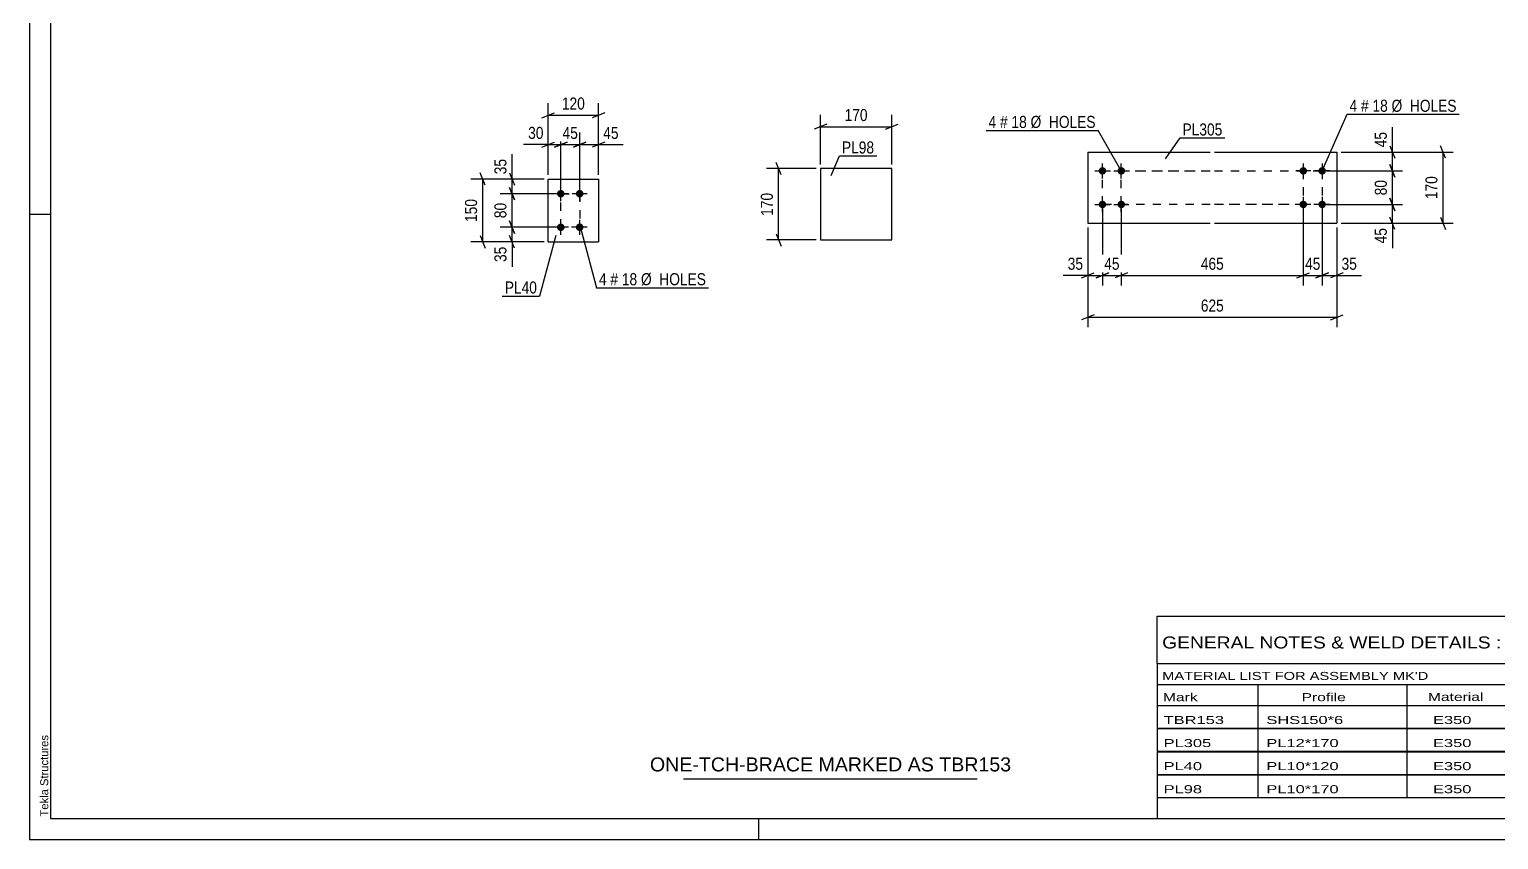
# Model space of a CAD drawing. Header units: millimetres. Extents: x 0 to 594, y 0 to 420.
# Drawn here: x 0 to 350.4, y 0 to 193.1 of the extents above; entities that cross this region are included whole.
import ezdxf

# ---------------------------------------------------------------- set-up
doc = ezdxf.new("R2010")
doc.units = ezdxf.units.MM
doc.linetypes.add('DXK_LINE_DOT2', pattern=[3.9198, 1.9599, -1.9599])
doc.styles.add('Arial', font='arial.ttf', dxfattribs={"height": 0.2})
doc.styles.add('Arial Narrow', font='ARIALN.TTF', dxfattribs={"height": 0.2})

# ---------------------------------------------------------------- blocks, each defined once
blk = doc.blocks.new('Unknown-580574963-1131')
at = {"color": 5, "linetype": 'Continuous'}
for p, q in [((0, 420), (0, 0)), ((5, 415), (5, 5)), ((5, 149), (0, 149)), ((5, 5), (589, 5)), ((174, 0), (174, 5)), ((0, 0), (594, 0))]:
    blk.add_line(p, q, dxfattribs=at)
at = {"color": 174, "linetype": 'Continuous', "style": 'Arial'}
blk.add_text('Tekla Structures', height=1.9102, rotation=90, dxfattribs=at).set_placement((4.5, 5.5))
blk = doc.blocks.new('Part-580574963-3549 - 3548')
at = {"color": 2, "linetype": 'Continuous'}
for p, q in [((252.41, 163.91), (252.41, 146.91)), ((252.41, 163.91), (281.61, 163.91)), ((282.61, 163.91), (311.81, 163.91)), ((311.81, 163.91), (311.81, 146.91)), ((252.41, 146.91), (281.61, 146.91)), ((282.61, 146.91), (311.81, 146.91))]:
    blk.add_line(p, q, dxfattribs=at)
blk = doc.blocks.new('Bolt-580574963-3550 - 3548')
at = {"linetype": 'Continuous'}
for points in [[(303.81, 158.51, -1), (303.81, 160.31, -1)], [(308.31, 158.51, -1), (308.31, 160.31, -1)], [(303.81, 150.51, -1), (303.81, 152.31, -1)], [(308.31, 150.51, -1), (308.31, 152.31, -1)]]:
    blk.add_hatch(color=1, dxfattribs=at).paths.add_polyline_path(points)
at = {"color": 1, "linetype": 'Continuous'}
for p, q in [((303.81, 161.21), (303.81, 157.61)), ((308.31, 161.21), (308.31, 157.61)), ((305.61, 159.41), (302.01, 159.41)), ((310.11, 159.41), (306.51, 159.41)), ((305.61, 151.41), (302.01, 151.41)), ((303.81, 153.21), (303.81, 149.61)), ((310.11, 151.41), (306.51, 151.41)), ((308.31, 153.21), (308.31, 149.61))]:
    blk.add_line(p, q, dxfattribs=at)
blk = doc.blocks.new('Bolt-580574963-3551 - 3548')
at = {"linetype": 'Continuous'}
for points in [[(255.91, 160.31, -1), (255.91, 158.51, -1)], [(260.41, 160.31, -1), (260.41, 158.51, -1)], [(255.91, 152.31, -1), (255.91, 150.51, -1)], [(260.41, 152.31, -1), (260.41, 150.51, -1)]]:
    blk.add_hatch(color=1, dxfattribs=at).paths.add_polyline_path(points)
at = {"color": 1, "linetype": 'Continuous'}
for p, q in [((255.91, 157.61), (255.91, 161.21)), ((260.41, 157.61), (260.41, 161.21)), ((254.11, 159.41), (257.71, 159.41)), ((258.61, 159.41), (262.21, 159.41)), ((254.11, 151.41), (257.71, 151.41)), ((255.91, 149.61), (255.91, 153.21)), ((258.61, 151.41), (262.21, 151.41)), ((260.41, 149.61), (260.41, 153.21))]:
    blk.add_line(p, q, dxfattribs=at)
blk = doc.blocks.new('Bolt-580574963-2195 - 2156')
at = {"linetype": 'Continuous'}
for points in [[(126.74, 154.87), (126.92, 154.85), (127.1, 154.79), (127.26, 154.7), (127.4, 154.57), (127.52, 154.42), (127.59, 154.25), (127.63, 154.07), (127.63, 153.88), (127.59, 153.69), (127.52, 153.52), (127.4, 153.37), (127.26, 153.24), (127.1, 153.15), (126.92, 153.09), (126.74, 153.07), (126.55, 153.09), (126.37, 153.15), (126.21, 153.24), (126.07, 153.37), (125.96, 153.52), (125.88, 153.69), (125.84, 153.88), (125.84, 154.07), (125.88, 154.25), (125.96, 154.42), (126.07, 154.57), (126.21, 154.7), (126.37, 154.79), (126.55, 154.85)], [(131.24, 154.87), (131.42, 154.85), (131.6, 154.79), (131.76, 154.7), (131.9, 154.57), (132.02, 154.42), (132.09, 154.25), (132.13, 154.07), (132.13, 153.88), (132.09, 153.69), (132.02, 153.52), (131.9, 153.37), (131.76, 153.24), (131.6, 153.15), (131.42, 153.09), (131.24, 153.07), (131.05, 153.09), (130.87, 153.15), (130.71, 153.24), (130.57, 153.37), (130.46, 153.52), (130.38, 153.69), (130.34, 153.88), (130.34, 154.07), (130.38, 154.25), (130.46, 154.42), (130.57, 154.57), (130.71, 154.7), (130.87, 154.79), (131.05, 154.85)], [(126.74, 146.87), (126.92, 146.85), (127.1, 146.79), (127.26, 146.7), (127.4, 146.57), (127.52, 146.42), (127.59, 146.25), (127.63, 146.07), (127.63, 145.88), (127.59, 145.69), (127.52, 145.52), (127.4, 145.37), (127.26, 145.24), (127.1, 145.15), (126.92, 145.09), (126.74, 145.07), (126.55, 145.09), (126.37, 145.15), (126.21, 145.24), (126.07, 145.37), (125.96, 145.52), (125.88, 145.69), (125.84, 145.88), (125.84, 146.07), (125.88, 146.25), (125.96, 146.42), (126.07, 146.57), (126.21, 146.7), (126.37, 146.79), (126.55, 146.85)], [(131.24, 146.87), (131.42, 146.85), (131.6, 146.79), (131.76, 146.7), (131.9, 146.57), (132.02, 146.42), (132.09, 146.25), (132.13, 146.07), (132.13, 145.88), (132.09, 145.69), (132.02, 145.52), (131.9, 145.37), (131.76, 145.24), (131.6, 145.15), (131.42, 145.09), (131.24, 145.07), (131.05, 145.09), (130.87, 145.15), (130.71, 145.24), (130.57, 145.37), (130.46, 145.52), (130.38, 145.69), (130.34, 145.88), (130.34, 146.07), (130.38, 146.25), (130.46, 146.42), (130.57, 146.57), (130.71, 146.7), (130.87, 146.79), (131.05, 146.85)]]:
    blk.add_hatch(color=1, dxfattribs=at).paths.add_polyline_path(points)
at = {"color": 1, "linetype": 'Continuous'}
for p, q in [((126.74, 152.17), (126.74, 155.77)), ((131.24, 152.17), (131.24, 155.77)), ((128.54, 153.97), (124.94, 153.97)), ((133.04, 153.97), (129.44, 153.97)), ((126.74, 144.17), (126.74, 147.77)), ((131.24, 144.17), (131.24, 147.77)), ((128.54, 145.97), (124.94, 145.97)), ((133.04, 145.97), (129.44, 145.97))]:
    blk.add_line(p, q, dxfattribs=at)
blk = doc.blocks.new('Part-580574963-2162 - 2156')
at = {"color": 2, "linetype": 'Continuous'}
for p, q in [((123.74, 142.47), (123.74, 157.47)), ((123.74, 157.47), (135.74, 157.47)), ((135.74, 157.47), (135.74, 142.47)), ((123.74, 142.47), (123.74, 142.47)), ((123.74, 142.47), (135.74, 142.47)), ((135.74, 142.47), (135.74, 142.47))]:
    blk.add_line(p, q, dxfattribs=at)
at = {"color": 7, "linetype": 'DXK_LINE_DOT2'}
for p, q in [((123.74, 157.47), (135.74, 157.47)), ((123.74, 142.47), (135.74, 142.47))]:
    blk.add_line(p, q, dxfattribs=at)
blk = doc.blocks.new('Part-580574963-2399 - 2393')
at = {"color": 2, "linetype": 'Continuous'}
for p, q in [((205.66, 159.94), (188.66, 159.94)), ((188.66, 159.94), (188.66, 142.94)), ((205.66, 142.94), (205.66, 159.94)), ((188.66, 142.94), (205.66, 142.94))]:
    blk.add_line(p, q, dxfattribs=at)
blk = doc.blocks.new('Rectangle-580574963-3722 - 3548')
at = {"color": 1, "linetype": 'DXK_LINE_DOT2'}
for p, q in [((255.91, 159.41), (281.61, 159.41)), ((255.91, 151.41), (255.91, 159.41)), ((282.61, 159.41), (308.31, 159.41)), ((308.31, 159.41), (308.31, 151.41)), ((281.61, 151.41), (255.91, 151.41)), ((308.31, 151.41), (282.61, 151.41))]:
    blk.add_line(p, q, dxfattribs=at)
blk = doc.blocks.new('Rectangle-580574963-2379 - 2156')
at = {"color": 1, "linetype": 'DXK_LINE_DOT2'}
blk.add_lwpolyline([(126.74, 153.97), (131.24, 153.97), (131.24, 145.97), (126.74, 145.97), (126.74, 153.97)], close=True, dxfattribs=at)
blk = doc.blocks.new('Rectangle-580574963-3732 - 3548')
at = {"color": 1, "linetype": 'DXK_LINE_DOT2'}
for p, q in [((260.41, 159.41), (281.61, 159.41)), ((260.41, 151.41), (260.41, 159.41)), ((282.61, 159.41), (303.81, 159.41)), ((303.81, 159.41), (303.81, 151.41)), ((281.61, 151.41), (260.41, 151.41)), ((303.81, 151.41), (282.61, 151.41))]:
    blk.add_line(p, q, dxfattribs=at)
blk = doc.blocks.new('StraightDimension-580574963-3560 - 3548')
at = {"color": 7, "linetype": 'Continuous'}
for p, q in [((255.91, 150.41), (255.91, 132.09)), ((252.41, 145.91), (252.41, 132.09)), ((250.91, 133.89), (253.91, 135.09)), ((252.41, 134.49), (255.91, 134.49)), ((257.41, 135.09), (254.41, 133.89))]:
    blk.add_line(p, q, dxfattribs=at)
at = {"color": 0}
blk.add_wipeout([(251.89, 135.24), (251.89, 139.44), (247.03, 139.44), (247.03, 135.24)], dxfattribs=at)
at = {"color": 7, "linetype": 'Continuous'}
blk.add_line((252.41, 134.49), (246.51, 134.49), dxfattribs=at)
blk.add_line((252.41, 134.49), (246.51, 134.49), dxfattribs=at)
at = {"color": 3, "style": 'Arial Narrow'}
blk.add_text('35', height=2.863, dxfattribs=at).set_placement((247.63, 135.84))
blk = doc.blocks.new('StraightDimension-580574963-3557 - 3548')
at = {"color": 7, "linetype": 'Continuous'}
for p, q in [((303.81, 150.41), (303.81, 132.09)), ((308.31, 150.41), (308.31, 132.09)), ((302.31, 133.89), (305.31, 135.09)), ((303.81, 134.49), (308.31, 134.49)), ((309.81, 135.09), (306.81, 133.89))]:
    blk.add_line(p, q, dxfattribs=at)
at = {"color": 0}
blk.add_wipeout([(308.49, 135.24), (308.49, 139.44), (303.64, 139.44), (303.64, 135.24)], dxfattribs=at)
at = {"color": 3, "style": 'Arial Narrow'}
blk.add_text('45', height=2.863, dxfattribs=at).set_placement((304.24, 135.84))
blk = doc.blocks.new('StraightDimension-580574963-3596 - 3548')
at = {"color": 7, "linetype": 'Continuous'}
for p, q in [((337.75, 162.41), (336.55, 165.41)), ((312.81, 163.91), (339.55, 163.91)), ((337.15, 146.91), (337.15, 163.91)), ((336.55, 148.41), (337.75, 145.41)), ((312.81, 146.91), (339.55, 146.91))]:
    blk.add_line(p, q, dxfattribs=at)
at = {"color": 0}
blk.add_wipeout([(336.4, 158.75), (332.2, 158.75), (332.2, 152.07), (336.4, 152.07)], dxfattribs=at)
at = {"color": 3, "style": 'Arial Narrow'}
blk.add_text('170', height=2.863, rotation=90.0002, dxfattribs=at).set_placement((335.8, 152.67))
blk = doc.blocks.new('StraightDimension-580574963-3701 - 3548')
at = {"color": 7, "linetype": 'Continuous'}
for p, q in [((309.31, 159.41), (327.47, 159.41)), ((324.47, 160.91), (325.67, 157.91)), ((325.07, 151.41), (325.07, 159.41)), ((309.31, 151.41), (327.47, 151.41)), ((325.67, 149.91), (324.47, 152.91))]:
    blk.add_line(p, q, dxfattribs=at)
at = {"color": 0}
blk.add_wipeout([(324.32, 157.84), (320.12, 157.84), (320.12, 152.98), (324.32, 152.98)], dxfattribs=at)
at = {"color": 3, "style": 'Arial Narrow'}
blk.add_text('80', height=2.863, rotation=90.0002, dxfattribs=at).set_placement((323.72, 153.58))
blk = doc.blocks.new('StraightDimension-580574963-3556 - 3548')
at = {"color": 7, "linetype": 'Continuous'}
for p, q in [((308.31, 150.41), (308.31, 132.09)), ((311.81, 145.91), (311.81, 132.09)), ((306.81, 133.89), (309.81, 135.09)), ((308.31, 134.49), (311.81, 134.49)), ((313.31, 135.09), (310.31, 133.89))]:
    blk.add_line(p, q, dxfattribs=at)
at = {"color": 0}
blk.add_wipeout([(317.2, 135.24), (317.2, 139.44), (312.34, 139.44), (312.34, 135.24)], dxfattribs=at)
at = {"color": 7, "linetype": 'Continuous'}
blk.add_line((311.81, 134.49), (317.72, 134.49), dxfattribs=at)
blk.add_line((311.81, 134.49), (317.72, 134.49), dxfattribs=at)
at = {"color": 3, "style": 'Arial Narrow'}
blk.add_text('35', height=2.863, dxfattribs=at).set_placement((312.94, 135.84))
blk = doc.blocks.new('StraightDimension-580574963-3558 - 3548')
at = {"color": 7, "linetype": 'Continuous'}
for p, q in [((260.41, 150.41), (260.41, 132.09)), ((303.81, 150.41), (303.81, 132.09)), ((261.91, 135.09), (258.91, 133.89)), ((260.41, 134.49), (303.81, 134.49)), ((302.31, 133.89), (305.31, 135.09))]:
    blk.add_line(p, q, dxfattribs=at)
at = {"color": 0}
blk.add_wipeout([(285.46, 135.24), (285.46, 139.44), (278.77, 139.44), (278.77, 135.24)], dxfattribs=at)
at = {"color": 3, "style": 'Arial Narrow'}
blk.add_text('465', height=2.863, dxfattribs=at).set_placement((279.37, 135.84))
blk = doc.blocks.new('StraightDimension-580574963-3559 - 3548')
at = {"color": 7, "linetype": 'Continuous'}
for p, q in [((255.91, 150.41), (255.91, 132.09)), ((260.41, 150.41), (260.41, 132.09)), ((254.41, 133.89), (257.41, 135.09)), ((255.91, 134.49), (260.41, 134.49)), ((261.91, 135.09), (258.91, 133.89))]:
    blk.add_line(p, q, dxfattribs=at)
at = {"color": 0}
blk.add_wipeout([(260.59, 135.24), (260.59, 139.44), (255.74, 139.44), (255.74, 135.24)], dxfattribs=at)
at = {"color": 3, "style": 'Arial Narrow'}
blk.add_text('45', height=2.863, dxfattribs=at).set_placement((256.34, 135.84))
blk = doc.blocks.new('StraightDimension-580574963-3576 - 3548')
at = {"color": 7, "linetype": 'Continuous'}
for p, q in [((252.41, 145.91), (252.41, 122.12)), ((311.81, 145.91), (311.81, 122.12)), ((253.91, 125.12), (250.91, 123.92)), ((252.41, 124.52), (311.81, 124.52)), ((310.31, 123.92), (313.31, 125.12))]:
    blk.add_line(p, q, dxfattribs=at)
at = {"color": 0}
blk.add_wipeout([(285.46, 125.27), (285.46, 129.47), (278.77, 129.47), (278.77, 125.27)], dxfattribs=at)
at = {"color": 3, "style": 'Arial Narrow'}
blk.add_text('625', height=2.863, dxfattribs=at).set_placement((279.37, 125.87))
blk = doc.blocks.new('StraightDimension-580574963-3700 - 3548')
at = {"color": 7, "linetype": 'Continuous'}
for p, q in [((324.47, 165.41), (325.67, 162.41)), ((312.81, 163.91), (327.47, 163.91)), ((325.07, 159.41), (325.07, 163.91)), ((309.31, 159.41), (327.47, 159.41)), ((325.67, 157.91), (324.47, 160.91))]:
    blk.add_line(p, q, dxfattribs=at)
at = {"color": 0}
blk.add_wipeout([(324.32, 169.29), (320.12, 169.29), (320.12, 164.43), (324.32, 164.43)], dxfattribs=at)
at = {"color": 7, "linetype": 'Continuous'}
blk.add_line((325.07, 163.91), (325.07, 169.81), dxfattribs=at)
blk.add_line((325.07, 163.91), (325.07, 169.81), dxfattribs=at)
at = {"color": 3, "style": 'Arial Narrow'}
blk.add_text('45', height=2.863, rotation=90.0002, dxfattribs=at).set_placement((323.72, 165.03))
blk = doc.blocks.new('StraightDimension-580574963-3702 - 3548')
at = {"color": 7, "linetype": 'Continuous'}
for p, q in [((309.31, 151.41), (327.47, 151.41)), ((324.47, 152.91), (325.67, 149.91)), ((325.07, 146.91), (325.07, 151.41)), ((325.67, 145.41), (324.47, 148.41)), ((312.81, 146.91), (327.47, 146.91))]:
    blk.add_line(p, q, dxfattribs=at)
at = {"color": 0}
blk.add_wipeout([(324.32, 146.38), (320.12, 146.38), (320.12, 141.53), (324.32, 141.53)], dxfattribs=at)
at = {"color": 7, "linetype": 'Continuous'}
blk.add_line((325.07, 146.91), (325.07, 141), dxfattribs=at)
blk.add_line((325.07, 146.91), (325.07, 141), dxfattribs=at)
at = {"color": 3, "style": 'Arial Narrow'}
blk.add_text('45', height=2.863, rotation=90.0002, dxfattribs=at).set_placement((323.72, 142.13))
blk = doc.blocks.new('StraightDimension-580574963-2295 - 2156')
at = {"color": 7, "linetype": 'Continuous'}
for p, q in [((114.51, 158.97), (115.71, 155.97)), ((122.74, 157.47), (112.26, 157.47)), ((115.71, 152.47), (114.51, 155.47)), ((115.11, 153.97), (115.11, 157.47)), ((125.74, 153.97), (112.26, 153.97))]:
    blk.add_line(p, q, dxfattribs=at)
at = {"color": 0}
blk.add_wipeout([(114.36, 162.85), (110.16, 162.85), (110.16, 158), (114.36, 158)], dxfattribs=at)
at = {"color": 7, "linetype": 'Continuous'}
blk.add_line((115.11, 157.47), (115.11, 163.38), dxfattribs=at)
blk.add_line((115.11, 157.47), (115.11, 163.38), dxfattribs=at)
at = {"color": 3, "style": 'Arial Narrow'}
blk.add_text('35', height=2.863, rotation=90.0002, dxfattribs=at).set_placement((113.76, 158.6))
blk = doc.blocks.new('StraightDimension-580574963-2272 - 2156')
at = {"color": 7, "linetype": 'Continuous'}
for p, q in [((114.51, 147.47), (115.71, 144.47)), ((125.74, 145.97), (112.26, 145.97)), ((115.71, 140.97), (114.51, 143.97)), ((115.11, 142.47), (115.11, 145.97)), ((122.74, 142.47), (112.26, 142.47))]:
    blk.add_line(p, q, dxfattribs=at)
at = {"color": 0}
blk.add_wipeout([(114.36, 141.95), (110.16, 141.95), (110.16, 137.09), (114.36, 137.09)], dxfattribs=at)
at = {"color": 7, "linetype": 'Continuous'}
blk.add_line((115.11, 142.47), (115.11, 136.57), dxfattribs=at)
blk.add_line((115.11, 142.47), (115.11, 136.57), dxfattribs=at)
at = {"color": 3, "style": 'Arial Narrow'}
blk.add_text('35', height=2.863, rotation=90.0002, dxfattribs=at).set_placement((113.76, 137.69))
blk = doc.blocks.new('StraightDimension-580574963-2285 - 2156')
at = {"color": 7, "linetype": 'Continuous'}
for p, q in [((114.51, 155.47), (115.71, 152.47)), ((125.74, 153.97), (112.26, 153.97)), ((115.11, 145.97), (115.11, 153.97)), ((115.71, 144.47), (114.51, 147.47)), ((125.74, 145.97), (112.26, 145.97))]:
    blk.add_line(p, q, dxfattribs=at)
at = {"color": 0}
blk.add_wipeout([(114.36, 152.4), (110.16, 152.4), (110.16, 147.54), (114.36, 147.54)], dxfattribs=at)
at = {"color": 3, "style": 'Arial Narrow'}
blk.add_text('80', height=2.863, rotation=90.0002, dxfattribs=at).set_placement((113.76, 148.14))
blk = doc.blocks.new('StraightDimension-580574963-2309 - 2156')
at = {"color": 7, "linetype": 'Continuous'}
for p, q in [((108.71, 155.97), (107.51, 158.97)), ((122.74, 157.47), (105.26, 157.47)), ((108.11, 142.47), (108.11, 157.47)), ((107.51, 143.97), (108.71, 140.97)), ((122.74, 142.47), (105.26, 142.47))]:
    blk.add_line(p, q, dxfattribs=at)
at = {"color": 0}
blk.add_wipeout([(107.36, 153.31), (103.16, 153.31), (103.16, 146.63), (107.36, 146.63)], dxfattribs=at)
at = {"color": 3, "style": 'Arial Narrow'}
blk.add_text('150', height=2.863, rotation=90.0002, dxfattribs=at).set_placement((106.76, 147.23))
blk = doc.blocks.new('StraightDimension-580574963-2326 - 2156')
at = {"color": 7, "linetype": 'Continuous'}
for p, q in [((123.74, 158.47), (123.74, 168.53)), ((126.74, 154.97), (126.74, 168.53)), ((122.24, 165.08), (125.24, 166.28)), ((123.74, 165.68), (126.74, 165.68)), ((128.24, 166.28), (125.24, 165.08))]:
    blk.add_line(p, q, dxfattribs=at)
at = {"color": 0}
blk.add_wipeout([(123.21, 166.43), (123.21, 170.63), (118.35, 170.63), (118.35, 166.43)], dxfattribs=at)
at = {"color": 7, "linetype": 'Continuous'}
blk.add_line((123.74, 165.68), (117.83, 165.68), dxfattribs=at)
blk.add_line((123.74, 165.68), (117.83, 165.68), dxfattribs=at)
at = {"color": 3, "style": 'Arial Narrow'}
blk.add_text('30', height=2.863, dxfattribs=at).set_placement((118.95, 167.03))
blk = doc.blocks.new('StraightDimension-580574963-2339 - 2156')
at = {"color": 7, "linetype": 'Continuous'}
for p, q in [((126.74, 154.97), (126.74, 168.53)), ((131.24, 154.97), (131.24, 168.53)), ((125.24, 165.08), (128.24, 166.28)), ((126.74, 165.68), (131.24, 165.68)), ((132.74, 166.28), (129.74, 165.08))]:
    blk.add_line(p, q, dxfattribs=at)
at = {"color": 0}
blk.add_wipeout([(131.41, 166.43), (131.41, 170.63), (126.56, 170.63), (126.56, 166.43)], dxfattribs=at)
at = {"color": 3, "style": 'Arial Narrow'}
blk.add_text('45', height=2.863, dxfattribs=at).set_placement((127.16, 167.03))
blk = doc.blocks.new('StraightDimension-580574963-2349 - 2156')
at = {"color": 7, "linetype": 'Continuous'}
for p, q in [((131.24, 154.97), (131.24, 168.53)), ((135.74, 158.47), (135.74, 168.53)), ((129.74, 165.08), (132.74, 166.28)), ((131.24, 165.68), (135.74, 165.68)), ((137.24, 166.28), (134.24, 165.08))]:
    blk.add_line(p, q, dxfattribs=at)
at = {"color": 0}
blk.add_wipeout([(141.12, 166.43), (141.12, 170.63), (136.26, 170.63), (136.26, 166.43)], dxfattribs=at)
at = {"color": 7, "linetype": 'Continuous'}
blk.add_line((135.74, 165.68), (141.64, 165.68), dxfattribs=at)
blk.add_line((135.74, 165.68), (141.64, 165.68), dxfattribs=at)
at = {"color": 3, "style": 'Arial Narrow'}
blk.add_text('45', height=2.863, dxfattribs=at).set_placement((136.86, 167.03))
blk = doc.blocks.new('StraightDimension-580574963-2363 - 2156')
at = {"color": 7, "linetype": 'Continuous'}
for p, q in [((123.74, 158.47), (123.74, 175.53)), ((135.74, 158.47), (135.74, 175.53)), ((122.24, 172.08), (125.24, 173.28)), ((123.74, 172.68), (135.74, 172.68)), ((137.24, 173.28), (134.24, 172.08))]:
    blk.add_line(p, q, dxfattribs=at)
at = {"color": 0}
blk.add_wipeout([(133.08, 173.43), (133.08, 177.63), (126.39, 177.63), (126.39, 173.43)], dxfattribs=at)
at = {"color": 3, "style": 'Arial Narrow'}
blk.add_text('120', height=2.863, dxfattribs=at).set_placement((126.99, 174.03))
blk = doc.blocks.new('StraightDimension-580574963-2401 - 2393')
at = {"color": 7, "linetype": 'Continuous'}
for p, q in [((188.66, 160.94), (188.66, 172.79)), ((205.66, 160.94), (205.66, 172.79)), ((190.16, 170.54), (187.16, 169.34)), ((188.66, 169.94), (205.66, 169.94)), ((204.16, 169.34), (207.16, 170.54))]:
    blk.add_line(p, q, dxfattribs=at)
at = {"color": 0}
blk.add_wipeout([(200.5, 170.69), (200.5, 174.89), (193.82, 174.89), (193.82, 170.69)], dxfattribs=at)
at = {"color": 3, "style": 'Arial Narrow'}
blk.add_text('170', height=2.863, dxfattribs=at).set_placement((194.42, 171.29))
blk = doc.blocks.new('StraightDimension-580574963-2412 - 2393')
at = {"color": 7, "linetype": 'Continuous'}
for p, q in [((179.26, 158.44), (178.06, 161.44)), ((187.66, 159.94), (175.81, 159.94)), ((178.66, 142.94), (178.66, 159.94)), ((178.06, 144.44), (179.26, 141.44)), ((187.66, 142.94), (175.81, 142.94))]:
    blk.add_line(p, q, dxfattribs=at)
at = {"color": 0}
blk.add_wipeout([(177.91, 154.78), (173.71, 154.78), (173.71, 148.09), (177.91, 148.09)], dxfattribs=at)
at = {"color": 3, "style": 'Arial Narrow'}
blk.add_text('170', height=2.863, rotation=90.0002, dxfattribs=at).set_placement((177.31, 148.69))
blk = doc.blocks.new('Unknown-580574963-4432')
at = {"color": 7, "linetype": 'Continuous'}
for p, q in [((269, 53.25), (429, 53.25)), ((269, 42), (269, 53.25)), ((429, 53.25), (429, 42)), ((269, 42), (429, 42)), ((269, 42), (269, 37)), ((429, 42), (429, 37)), ((269, 37), (429, 37)), ((269, 37), (269, 32)), ((293, 37), (293, 32)), ((328.5, 37), (328.5, 32)), ((354.5, 37), (354.5, 32)), ((367.5, 37), (367.5, 32)), ((385, 37), (385, 32)), ((407, 37), (407, 32)), ((429, 37), (429, 32)), ((269, 32), (429, 32)), ((269, 31.95), (269, 26.55)), ((269, 31.95), (429, 31.95)), ((293, 32), (293, 26.5)), ((328.5, 32), (328.5, 26.5)), ((354.5, 32), (354.5, 26.5)), ((367.5, 32), (367.5, 26.5)), ((385, 32), (385, 26.5)), ((407, 32), (407, 26.5)), ((429, 31.95), (429, 26.55)), ((269, 26.55), (429, 26.55)), ((269, 26.45), (269, 21.05)), ((269, 26.45), (429, 26.45)), ((293, 26.5), (293, 21)), ((328.5, 26.5), (328.5, 21)), ((354.5, 26.5), (354.5, 21)), ((367.5, 26.5), (367.5, 21)), ((385, 26.5), (385, 21)), ((407, 26.5), (407, 21)), ((429, 26.45), (429, 21.05)), ((269, 21.05), (429, 21.05)), ((269, 20.95), (269, 15.55)), ((269, 20.95), (429, 20.95)), ((293, 21), (293, 15.5)), ((328.5, 21), (328.5, 15.5)), ((354.5, 21), (354.5, 15.5)), ((367.5, 21), (367.5, 15.5)), ((385, 21), (385, 15.5)), ((407, 21), (407, 15.5)), ((429, 20.95), (429, 15.55)), ((269, 15.55), (429, 15.55)), ((269, 15.45), (269, 10.05)), ((269, 15.45), (429, 15.45)), ((293, 15.5), (293, 10)), ((328.5, 15.5), (328.5, 10)), ((354.5, 15.5), (354.5, 10)), ((367.5, 15.5), (367.5, 10)), ((385, 15.5), (385, 10)), ((407, 15.5), (407, 10)), ((429, 15.45), (429, 10.05)), ((269, 10.05), (429, 10.05)), ((269, 10), (429, 10)), ((269, 10), (269, 5)), ((385, 10), (385, 5)), ((407, 10), (407, 5)), ((429, 10), (429, 5)), ((269, 5), (429, 5))]:
    blk.add_line(p, q, dxfattribs=at)
at = {"color": 7, "style": 'Arial Narrow'}
for s, height, width, p in [('GENERAL NOTES & WELD DETAILS :', 2.8633, 1.4, (270.15, 45.56)), ('REFER TYP DRAWING TYP-01', 1.9089, 1.6, (353.7, 45.66)), ("MATERIAL LIST FOR ASSEMBLY MK'D", 1.9089, 1.6, (270.15, 38.06)), ('TBR153', 1.909, 1.794707, (361.59, 37.97)), ('1', 1.91, 1.794707, (391.08, 38.06)), ('No. Required', 1.9089, 1.6, (400.41, 38.06)), ('Material', 1.909, 1.7, (333.54, 33.06)), ('Length', 1.909, 1.7, (369, 33.06)), ('Weight', 1.909, 1.7, (411, 33.06)), ('Mark', 1.909, 1.7, (270.34, 33)), ('Profile', 1.909, 1.7, (303.41, 33)), ('No.', 1.909, 1.7, (358.5, 33.06)), ('Area', 1.909, 1.7, (391.5, 33.06))]:
    blk.add_text(s, height=height, dxfattribs=dict(at, width=width)).set_placement(p)
at = {"color": 7, "linetype": 'Continuous', "style": 'Arial Narrow'}
for s, height, width, p in [('TBR153', 1.909, 1.794707, (270.5, 27.56)), ('SHS150*6', 1.909, 1.794707, (295, 27.56)), ('E350', 1.909, 1.794707, (334.74, 27.56)), ('1', 1.91, 1.794707, (358.86, 27.56)), ('5179', 1.909, 1.794707, (371.58, 27.56)), ('3.1', 1.909, 1.794707, (395.32, 27.56)), ('140.2', 1.909, 1.794707, (411.96, 27.56)), ('PL305', 1.909, 1.794707, (270.5, 22.06)), ('PL12*170', 1.909, 1.794707, (295, 22.06)), ('E350', 1.909, 1.794707, (334.74, 22.06)), ('1', 1.91, 1.794707, (358.86, 22.06)), ('625', 1.909, 1.794707, (373.77, 22.06)), ('0.2', 1.909, 1.794707, (395.32, 22.06)), ('10.0', 1.909, 1.794707, (414.14, 22.06)), ('PL40', 1.909, 1.794707, (270.5, 16.56)), ('PL10*120', 1.909, 1.794707, (295, 16.56)), ('E350', 1.909, 1.794707, (334.74, 16.56)), ('4', 1.91, 1.794707, (358.86, 16.56)), ('150', 1.909, 1.794707, (373.77, 16.56)), ('0.0', 1.909, 1.794707, (395.32, 16.56)), ('5.7', 1.909, 1.794707, (416.33, 16.56)), ('PL98', 1.909, 1.794707, (270.5, 11.06)), ('PL10*170', 1.909, 1.794707, (295, 11.06)), ('E350', 1.909, 1.794707, (334.74, 11.06)), ('2', 1.91, 1.794707, (358.86, 11.06)), ('170', 1.909, 1.794707, (373.77, 11.06)), ('0.1', 1.909, 1.794707, (395.32, 11.06)), ('4.5', 1.909, 1.794707, (416.33, 11.06)), ('Total', 1.909, 1.7, (371.33, 6.5)), ('3.6', 1.909, 1.794707, (394.83, 6.5)), ('160.4', 1.909, 1.794707, (411.96, 6.5))]:
    blk.add_text(s, height=height, dxfattribs=dict(at, width=width)).set_placement(p)
blk = doc.blocks.new('Unknown-580574963-4433')
at = {"color": 7, "linetype": 'Continuous'}
blk.add_line((156, 14.5), (226, 14.5), dxfattribs=at)
at = {"color": 7, "style": 'Arial'}
blk.add_text('ONE-TCH-BRACE MARKED AS TBR153', height=3.3428, dxfattribs=at).set_placement((147.99, 16.25))
blk = doc.blocks.new('Mark-580574963-3603 - 3548')
at = {"color": 0}
blk.add_wipeout([(230.58, 169.65), (230.58, 172.65), (228.75, 172.65), (228.75, 169.65)], dxfattribs=at)
blk.add_wipeout([(230.58, 169.65), (230.58, 172.65), (228.75, 172.65), (228.75, 169.65)], dxfattribs=at)
blk.add_wipeout([(233.31, 169.65), (233.31, 172.65), (231.48, 172.65), (231.48, 169.65)], dxfattribs=at)
blk.add_wipeout([(233.31, 169.65), (233.31, 172.65), (231.48, 172.65), (231.48, 169.65)], dxfattribs=at)
at = {"color": 3, "style": 'Arial Narrow'}
blk.add_text('4', height=2.86, dxfattribs=at).set_placement((228.75, 169.65))
at = {"color": 0}
blk.add_wipeout([(237.87, 169.65), (237.87, 172.65), (234.21, 172.65), (234.21, 169.65)], dxfattribs=at)
blk.add_wipeout([(237.87, 169.65), (237.87, 172.65), (234.21, 172.65), (234.21, 169.65)], dxfattribs=at)
at = {"color": 3, "style": 'Arial Narrow'}
blk.add_text('#', height=2.86, dxfattribs=at).set_placement((231.48, 169.65))
at = {"color": 0}
blk.add_wipeout([(254.29, 169.65), (254.29, 172.65), (238.77, 172.65), (238.77, 169.65)], dxfattribs=at)
blk.add_wipeout([(254.29, 169.65), (254.29, 172.65), (238.77, 172.65), (238.77, 169.65)], dxfattribs=at)
at = {"color": 7, "linetype": 'Continuous'}
for p in [(228.15, 169.05), (260.41, 159.41)]:
    blk.add_line(p, (254.89, 169.05), dxfattribs=at)
at = {"color": 3, "style": 'Arial Narrow'}
for s, p in [('18', (234.21, 169.65)), ('Ø  HOLES', (238.77, 169.65))]:
    blk.add_text(s, height=2.863, dxfattribs=at).set_placement(p)
blk = doc.blocks.new('Mark-580574963-3602 - 3548')
at = {"color": 0}
blk.add_wipeout([(316.68, 173.5), (316.68, 176.5), (314.85, 176.5), (314.85, 173.5)], dxfattribs=at)
blk.add_wipeout([(316.68, 173.5), (316.68, 176.5), (314.85, 176.5), (314.85, 173.5)], dxfattribs=at)
at = {"color": 7, "linetype": 'Continuous'}
blk.add_line((308.31, 159.41), (314.25, 172.9), dxfattribs=at)
at = {"color": 0}
blk.add_wipeout([(319.41, 173.5), (319.41, 176.5), (317.58, 176.5), (317.58, 173.5)], dxfattribs=at)
blk.add_wipeout([(319.41, 173.5), (319.41, 176.5), (317.58, 176.5), (317.58, 173.5)], dxfattribs=at)
at = {"color": 3, "style": 'Arial Narrow'}
blk.add_text('4', height=2.86, dxfattribs=at).set_placement((314.85, 173.5))
at = {"color": 0}
blk.add_wipeout([(323.96, 173.5), (323.96, 176.5), (320.31, 176.5), (320.31, 173.5)], dxfattribs=at)
blk.add_wipeout([(323.96, 173.5), (323.96, 176.5), (320.31, 176.5), (320.31, 173.5)], dxfattribs=at)
at = {"color": 3, "style": 'Arial Narrow'}
blk.add_text('#', height=2.86, dxfattribs=at).set_placement((317.58, 173.5))
at = {"color": 0}
blk.add_wipeout([(340.39, 173.5), (340.39, 176.5), (324.86, 176.5), (324.86, 173.5)], dxfattribs=at)
blk.add_wipeout([(340.39, 173.5), (340.39, 176.5), (324.86, 176.5), (324.86, 173.5)], dxfattribs=at)
at = {"color": 7, "linetype": 'Continuous'}
blk.add_line((314.25, 172.9), (340.99, 172.9), dxfattribs=at)
at = {"color": 3, "style": 'Arial Narrow'}
for s, p in [('18', (320.31, 173.5)), ('Ø  HOLES', (324.86, 173.5))]:
    blk.add_text(s, height=2.863, dxfattribs=at).set_placement(p)
blk = doc.blocks.new('Mark-580574963-3599 - 3548')
at = {"color": 0}
blk.add_wipeout([(284.51, 167.85), (284.51, 170.85), (275.01, 170.85), (275.01, 167.85)], dxfattribs=at)
blk.add_wipeout([(284.51, 167.85), (284.51, 170.85), (275.01, 170.85), (275.01, 167.85)], dxfattribs=at)
at = {"color": 30, "linetype": 'Continuous'}
for p, q in [((270.94, 162.26), (274.41, 167.25)), ((274.41, 167.25), (285.11, 167.25))]:
    blk.add_line(p, q, dxfattribs=at)
at = {"color": 3, "style": 'Arial Narrow'}
blk.add_text('PL305', height=2.863, dxfattribs=at).set_placement((275.01, 167.85))
blk = doc.blocks.new('Mark-580574963-2158 - 2156')
at = {"color": 0}
blk.add_wipeout([(121.06, 130.18), (121.06, 133.18), (113.38, 133.18), (113.38, 130.18)], dxfattribs=at)
blk.add_wipeout([(121.06, 130.18), (121.06, 133.18), (113.38, 133.18), (113.38, 130.18)], dxfattribs=at)
at = {"color": 30, "linetype": 'Continuous'}
for p in [(125.58, 143.98), (112.78, 129.58)]:
    blk.add_line(p, (121.66, 129.58), dxfattribs=at)
at = {"color": 3, "style": 'Arial Narrow'}
blk.add_text('PL40', height=2.863, dxfattribs=at).set_placement((113.38, 130.18))
blk = doc.blocks.new('Mark-580574963-2191 - 2156')
at = {"color": 0}
blk.add_wipeout([(137.66, 132.16), (137.66, 135.16), (135.83, 135.16), (135.83, 132.16)], dxfattribs=at)
blk.add_wipeout([(137.66, 132.16), (137.66, 135.16), (135.83, 135.16), (135.83, 132.16)], dxfattribs=at)
at = {"color": 7, "linetype": 'Continuous'}
blk.add_line((131.36, 146.12), (135.23, 131.56), dxfattribs=at)
at = {"color": 0}
blk.add_wipeout([(140.39, 132.16), (140.39, 135.16), (138.56, 135.16), (138.56, 132.16)], dxfattribs=at)
blk.add_wipeout([(140.39, 132.16), (140.39, 135.16), (138.56, 135.16), (138.56, 132.16)], dxfattribs=at)
at = {"color": 3, "style": 'Arial Narrow'}
blk.add_text('4', height=2.86, dxfattribs=at).set_placement((135.83, 132.16))
at = {"color": 0}
blk.add_wipeout([(144.95, 132.16), (144.95, 135.16), (141.29, 135.16), (141.29, 132.16)], dxfattribs=at)
blk.add_wipeout([(144.95, 132.16), (144.95, 135.16), (141.29, 135.16), (141.29, 132.16)], dxfattribs=at)
at = {"color": 3, "style": 'Arial Narrow'}
blk.add_text('#', height=2.86, dxfattribs=at).set_placement((138.56, 132.16))
at = {"color": 0}
blk.add_wipeout([(161.37, 132.16), (161.37, 135.16), (145.85, 135.16), (145.85, 132.16)], dxfattribs=at)
blk.add_wipeout([(161.37, 132.16), (161.37, 135.16), (145.85, 135.16), (145.85, 132.16)], dxfattribs=at)
at = {"color": 7, "linetype": 'Continuous'}
blk.add_line((135.23, 131.56), (161.97, 131.56), dxfattribs=at)
at = {"color": 3, "style": 'Arial Narrow'}
for s, p in [('18', (141.29, 132.16)), ('Ø  HOLES', (145.85, 132.16))]:
    blk.add_text(s, height=2.863, dxfattribs=at).set_placement(p)
blk = doc.blocks.new('Mark-580574963-2395 - 2393')
at = {"color": 0}
blk.add_wipeout([(201.47, 163.56), (201.47, 166.56), (193.79, 166.56), (193.79, 163.56)], dxfattribs=at)
blk.add_wipeout([(201.47, 163.56), (201.47, 166.56), (193.79, 166.56), (193.79, 163.56)], dxfattribs=at)
at = {"color": 30, "linetype": 'Continuous'}
for p, q in [((191.23, 158.28), (193.19, 162.96)), ((193.19, 162.96), (202.07, 162.96))]:
    blk.add_line(p, q, dxfattribs=at)
at = {"color": 3, "style": 'Arial Narrow'}
blk.add_text('PL98', height=2.863, dxfattribs=at).set_placement((193.79, 163.56))

msp = doc.modelspace()

# ---------------------------------------------------------------- block references
for name in ['Unknown-580574963-1131', 'Part-580574963-3549 - 3548', 'Bolt-580574963-3551 - 3548', 'Bolt-580574963-3550 - 3548', 'Part-580574963-2399 - 2393', 'Rectangle-580574963-3722 - 3548', 'Rectangle-580574963-3732 - 3548', 'Part-580574963-2162 - 2156', 'Bolt-580574963-2195 - 2156', 'Rectangle-580574963-2379 - 2156', 'Unknown-580574963-4432', 'Unknown-580574963-4433']:
    msp.add_blockref(name, (0, 0))

# ---------------------------------------------------------------- next in the draw order: block references
for name in ['StraightDimension-580574963-2401 - 2393', 'Mark-580574963-3603 - 3548', 'Mark-580574963-3599 - 3548', 'StraightDimension-580574963-3596 - 3548', 'StraightDimension-580574963-2295 - 2156', 'StraightDimension-580574963-2272 - 2156', 'StraightDimension-580574963-3560 - 3548', 'StraightDimension-580574963-3557 - 3548', 'Mark-580574963-2191 - 2156']:
    msp.add_blockref(name, (0, 0))

# ---------------------------------------------------------------- next in the draw order: block references
for name in ['Mark-580574963-2395 - 2393', 'StraightDimension-580574963-2412 - 2393', 'StraightDimension-580574963-3701 - 3548', 'StraightDimension-580574963-2285 - 2156']:
    msp.add_blockref(name, (0, 0))

# ---------------------------------------------------------------- next in the draw order: block references
for name in ['StraightDimension-580574963-3700 - 3548', 'StraightDimension-580574963-2309 - 2156', 'StraightDimension-580574963-3556 - 3548']:
    msp.add_blockref(name, (0, 0))

# ---------------------------------------------------------------- next in the draw order: block references
for name in ['Mark-580574963-3602 - 3548', 'StraightDimension-580574963-2326 - 2156', 'StraightDimension-580574963-3558 - 3548', 'Mark-580574963-2158 - 2156']:
    msp.add_blockref(name, (0, 0))

# ---------------------------------------------------------------- next in the draw order: block references
for name in ['StraightDimension-580574963-2339 - 2156', 'StraightDimension-580574963-3559 - 3548']:
    msp.add_blockref(name, (0, 0))

# ---------------------------------------------------------------- next in the draw order: block references
for name in ['StraightDimension-580574963-2349 - 2156', 'StraightDimension-580574963-3576 - 3548']:
    msp.add_blockref(name, (0, 0))

# ---------------------------------------------------------------- next in the draw order: block references
for name in ['StraightDimension-580574963-2363 - 2156', 'StraightDimension-580574963-3702 - 3548']:
    msp.add_blockref(name, (0, 0))

doc.saveas('drawing.dxf')
